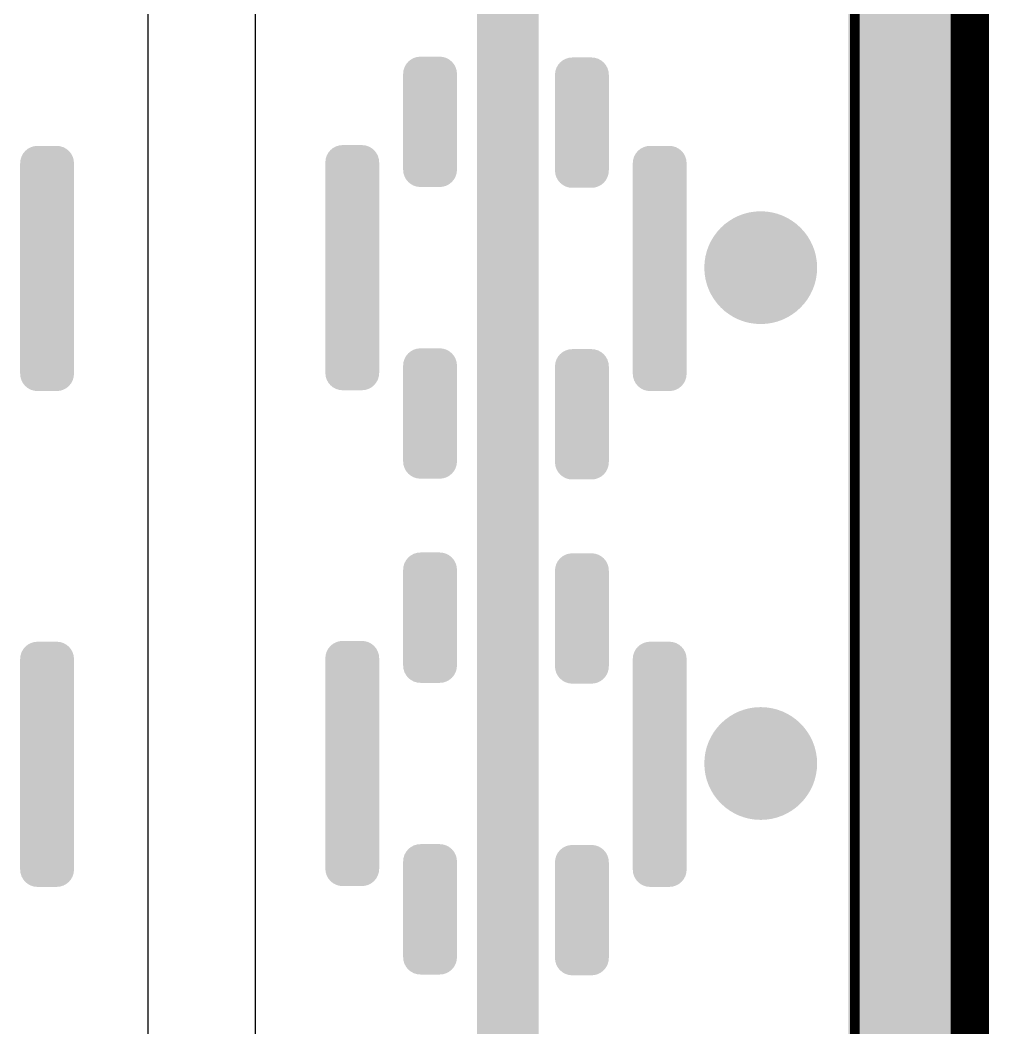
# Model space of a CAD drawing. Header units: inches. Extents: x -0.01 to 3.95, y -0.11 to 1.88.
# Drawn here: x 3.449 to 3.947, y 0.426 to 0.945 of the extents above; entities that cross this region are included whole.
import ezdxf

# ---------------------------------------------------------------- set-up
doc = ezdxf.new("R2010")
doc.units = ezdxf.units.IN
doc.header["$MEASUREMENT"] = 0
for name, color, linetype in [('Board Outline', 216, 'Continuous'), ('Bottom Layer', 5, 'Continuous'), ('Bottom Solder', 6, 'Continuous'), ('Top Layer', 1, 'Continuous'), ('Top Overlay', 2, 'Continuous'), ('Top Paste', 8, 'Continuous'), ('Top Solder', 216, 'Continuous'), ('Via Holes', 16, 'Continuous')]:
    doc.layers.add(name, color=color, linetype=linetype)

msp = doc.modelspace()

# ---------------------------------------------------------------- hatches: boundary and pattern name
at = {"layer": 'Bottom Layer'}
h = msp.add_hatch(color=5, dxfattribs=at)
edge = h.paths.add_edge_path()
edge.add_arc((3.82957, 0.81736), 0.025, 0, 360)
h = msp.add_hatch(color=5, dxfattribs=at)
edge = h.paths.add_edge_path()
edge.add_arc((3.82957, 0.56236), 0.025, 0, 360)
at = {"layer": 'Bottom Solder'}
h = msp.add_hatch(color=6, dxfattribs=at)
edge = h.paths.add_edge_path()
edge.add_arc((3.82957, 0.81736), 0.029, 0, 360)
h = msp.add_hatch(color=6, dxfattribs=at)
edge = h.paths.add_edge_path()
edge.add_arc((3.82957, 0.56236), 0.029, 0, 360)
at = {"layer": 'Top Layer'}
h = msp.add_hatch(color=1, dxfattribs=at)
edge = h.paths.add_edge_path()
edge.add_arc((3.69366, 1.70551), 0.00591, 90, 180)
edge.add_line((3.68776, 1.70551), (3.68776, 0.00472))
edge.add_arc((3.69366, 0.00472), 0.00591, 180, 270)
edge.add_line((3.69366, -0.00118), (3.70547, -0.00118))
edge.add_arc((3.70547, 0.00472), 0.00591, 270, 360)
edge.add_line((3.71138, 0.00472), (3.71138, 1.70551))
edge.add_arc((3.70547, 1.70551), 0.00591, 0, 90)
edge.add_line((3.70547, 1.71141), (3.69366, 1.71141))
h = msp.add_hatch(color=1, dxfattribs=at)
edge = h.paths.add_edge_path()
edge.add_arc((3.65465, 0.91697), 0.00492, 90, 180)
edge.add_line((3.64972, 0.91697), (3.64972, 0.86775))
edge.add_arc((3.65465, 0.86775), 0.00492, 180, 270)
edge.add_line((3.65465, 0.86283), (3.66449, 0.86283))
edge.add_arc((3.66449, 0.86775), 0.00492, 270, 360)
edge.add_line((3.66941, 0.86775), (3.66941, 0.91697))
edge.add_arc((3.66449, 0.91697), 0.00492, 0, 90)
edge.add_line((3.66449, 0.92189), (3.65465, 0.92189))
h = msp.add_hatch(color=1, dxfattribs=at)
edge = h.paths.add_edge_path()
edge.add_arc((3.74256, 0.86734), 0.00492, 270, 360)
edge.add_line((3.74748, 0.86734), (3.74748, 0.91655))
edge.add_arc((3.74256, 0.91655), 0.00492, 0, 90)
edge.add_line((3.74256, 0.92147), (3.73271, 0.92147))
edge.add_arc((3.73271, 0.91655), 0.00492, 90, 180)
edge.add_line((3.72779, 0.91655), (3.72779, 0.86734))
edge.add_arc((3.73271, 0.86734), 0.00492, 180, 270)
edge.add_line((3.73271, 0.86242), (3.74256, 0.86242))
h = msp.add_hatch(color=1, dxfattribs=at)
edge = h.paths.add_edge_path()
edge.add_arc((3.46759, 0.76281), 0.00492, 270, 360)
edge.add_line((3.47252, 0.76281), (3.47252, 0.87108))
edge.add_arc((3.46759, 0.87108), 0.00492, 0, 90)
edge.add_line((3.46759, 0.876), (3.45775, 0.876))
edge.add_arc((3.45775, 0.87108), 0.00492, 90, 180)
edge.add_line((3.45283, 0.87108), (3.45283, 0.76281))
edge.add_arc((3.45775, 0.76281), 0.00492, 180, 270)
edge.add_line((3.45775, 0.75789), (3.46759, 0.75789))
h = msp.add_hatch(color=1, dxfattribs=at)
edge = h.paths.add_edge_path()
edge.add_arc((3.61465, 0.87149), 0.00492, 90, 180)
edge.add_line((3.60972, 0.87149), (3.60972, 0.76323))
edge.add_arc((3.61465, 0.76323), 0.00492, 180, 270)
edge.add_line((3.61465, 0.7583), (3.62449, 0.7583))
edge.add_arc((3.62449, 0.76323), 0.00492, 270, 360)
edge.add_line((3.62941, 0.76323), (3.62941, 0.87149))
edge.add_arc((3.62449, 0.87149), 0.00492, 0, 90)
edge.add_line((3.62449, 0.87641), (3.61465, 0.87641))
h = msp.add_hatch(color=1, dxfattribs=at)
edge = h.paths.add_edge_path()
edge.add_arc((3.78256, 0.76281), 0.00492, 270, 360)
edge.add_line((3.78748, 0.76281), (3.78748, 0.87108))
edge.add_arc((3.78256, 0.87108), 0.00492, 0, 90)
edge.add_line((3.78256, 0.876), (3.77271, 0.876))
edge.add_arc((3.77271, 0.87108), 0.00492, 90, 180)
edge.add_line((3.76779, 0.87108), (3.76779, 0.76281))
edge.add_arc((3.77271, 0.76281), 0.00492, 180, 270)
edge.add_line((3.77271, 0.75789), (3.78256, 0.75789))
h = msp.add_hatch(color=1, dxfattribs=at)
edge = h.paths.add_edge_path()
edge.add_arc((3.82957, 0.81736), 0.025, 0, 360)
h = msp.add_hatch(color=1, dxfattribs=at)
edge = h.paths.add_edge_path()
edge.add_arc((3.65465, 0.76697), 0.00492, 90, 180)
edge.add_line((3.64972, 0.76697), (3.64972, 0.71775))
edge.add_arc((3.65465, 0.71775), 0.00492, 180, 270)
edge.add_line((3.65465, 0.71283), (3.66449, 0.71283))
edge.add_arc((3.66449, 0.71775), 0.00492, 270, 360)
edge.add_line((3.66941, 0.71775), (3.66941, 0.76697))
edge.add_arc((3.66449, 0.76697), 0.00492, 0, 90)
edge.add_line((3.66449, 0.77189), (3.65465, 0.77189))
h = msp.add_hatch(color=1, dxfattribs=at)
edge = h.paths.add_edge_path()
edge.add_arc((3.74256, 0.71734), 0.00492, 270, 360)
edge.add_line((3.74748, 0.71734), (3.74748, 0.76655))
edge.add_arc((3.74256, 0.76655), 0.00492, 0, 90)
edge.add_line((3.74256, 0.77147), (3.73271, 0.77147))
edge.add_arc((3.73271, 0.76655), 0.00492, 90, 180)
edge.add_line((3.72779, 0.76655), (3.72779, 0.71734))
edge.add_arc((3.73271, 0.71734), 0.00492, 180, 270)
edge.add_line((3.73271, 0.71242), (3.74256, 0.71242))
h = msp.add_hatch(color=1, dxfattribs=at)
edge = h.paths.add_edge_path()
edge.add_arc((3.65465, 0.66197), 0.00492, 90, 180)
edge.add_line((3.64972, 0.66197), (3.64972, 0.61275))
edge.add_arc((3.65465, 0.61275), 0.00492, 180, 270)
edge.add_line((3.65465, 0.60783), (3.66449, 0.60783))
edge.add_arc((3.66449, 0.61275), 0.00492, 270, 360)
edge.add_line((3.66941, 0.61275), (3.66941, 0.66197))
edge.add_arc((3.66449, 0.66197), 0.00492, 0, 90)
edge.add_line((3.66449, 0.66689), (3.65465, 0.66689))
h = msp.add_hatch(color=1, dxfattribs=at)
edge = h.paths.add_edge_path()
edge.add_arc((3.74256, 0.61234), 0.00492, 270, 360)
edge.add_line((3.74748, 0.61234), (3.74748, 0.66155))
edge.add_arc((3.74256, 0.66155), 0.00492, 0, 90)
edge.add_line((3.74256, 0.66647), (3.73271, 0.66647))
edge.add_arc((3.73271, 0.66155), 0.00492, 90, 180)
edge.add_line((3.72779, 0.66155), (3.72779, 0.61234))
edge.add_arc((3.73271, 0.61234), 0.00492, 180, 270)
edge.add_line((3.73271, 0.60742), (3.74256, 0.60742))
h = msp.add_hatch(color=1, dxfattribs=at)
edge = h.paths.add_edge_path()
edge.add_arc((3.46759, 0.50781), 0.00492, 270, 360)
edge.add_line((3.47252, 0.50781), (3.47252, 0.61608))
edge.add_arc((3.46759, 0.61608), 0.00492, 0, 90)
edge.add_line((3.46759, 0.621), (3.45775, 0.621))
edge.add_arc((3.45775, 0.61608), 0.00492, 90, 180)
edge.add_line((3.45283, 0.61608), (3.45283, 0.50781))
edge.add_arc((3.45775, 0.50781), 0.00492, 180, 270)
edge.add_line((3.45775, 0.50289), (3.46759, 0.50289))
h = msp.add_hatch(color=1, dxfattribs=at)
edge = h.paths.add_edge_path()
edge.add_arc((3.61465, 0.61649), 0.00492, 90, 180)
edge.add_line((3.60972, 0.61649), (3.60972, 0.50823))
edge.add_arc((3.61465, 0.50823), 0.00492, 180, 270)
edge.add_line((3.61465, 0.5033), (3.62449, 0.5033))
edge.add_arc((3.62449, 0.50823), 0.00492, 270, 360)
edge.add_line((3.62941, 0.50823), (3.62941, 0.61649))
edge.add_arc((3.62449, 0.61649), 0.00492, 0, 90)
edge.add_line((3.62449, 0.62141), (3.61465, 0.62141))
h = msp.add_hatch(color=1, dxfattribs=at)
edge = h.paths.add_edge_path()
edge.add_arc((3.78256, 0.50781), 0.00492, 270, 360)
edge.add_line((3.78748, 0.50781), (3.78748, 0.61608))
edge.add_arc((3.78256, 0.61608), 0.00492, 0, 90)
edge.add_line((3.78256, 0.621), (3.77271, 0.621))
edge.add_arc((3.77271, 0.61608), 0.00492, 90, 180)
edge.add_line((3.76779, 0.61608), (3.76779, 0.50781))
edge.add_arc((3.77271, 0.50781), 0.00492, 180, 270)
edge.add_line((3.77271, 0.50289), (3.78256, 0.50289))
h = msp.add_hatch(color=1, dxfattribs=at)
edge = h.paths.add_edge_path()
edge.add_arc((3.82957, 0.56236), 0.025, 0, 360)
h = msp.add_hatch(color=1, dxfattribs=at)
edge = h.paths.add_edge_path()
edge.add_arc((3.65465, 0.51197), 0.00492, 90, 180)
edge.add_line((3.64972, 0.51197), (3.64972, 0.46275))
edge.add_arc((3.65465, 0.46275), 0.00492, 180, 270)
edge.add_line((3.65465, 0.45783), (3.66449, 0.45783))
edge.add_arc((3.66449, 0.46275), 0.00492, 270, 360)
edge.add_line((3.66941, 0.46275), (3.66941, 0.51197))
edge.add_arc((3.66449, 0.51197), 0.00492, 0, 90)
edge.add_line((3.66449, 0.51689), (3.65465, 0.51689))
h = msp.add_hatch(color=1, dxfattribs=at)
edge = h.paths.add_edge_path()
edge.add_arc((3.74256, 0.46234), 0.00492, 270, 360)
edge.add_line((3.74748, 0.46234), (3.74748, 0.51155))
edge.add_arc((3.74256, 0.51155), 0.00492, 0, 90)
edge.add_line((3.74256, 0.51647), (3.73271, 0.51647))
edge.add_arc((3.73271, 0.51155), 0.00492, 90, 180)
edge.add_line((3.72779, 0.51155), (3.72779, 0.46234))
edge.add_arc((3.73271, 0.46234), 0.00492, 180, 270)
edge.add_line((3.73271, 0.45742), (3.74256, 0.45742))
at = {"layer": 'Top Paste'}
h = msp.add_hatch(color=8, dxfattribs=at)
edge = h.paths.add_edge_path()
edge.add_arc((3.69366, 1.70551), 0.00591, 90, 180)
edge.add_line((3.68776, 1.70551), (3.68776, 0.00472))
edge.add_arc((3.69366, 0.00472), 0.00591, 180, 270)
edge.add_line((3.69366, -0.00118), (3.70547, -0.00118))
edge.add_arc((3.70547, 0.00472), 0.00591, 270, 360)
edge.add_line((3.71138, 0.00472), (3.71138, 1.70551))
edge.add_arc((3.70547, 1.70551), 0.00591, 0, 90)
edge.add_line((3.70547, 1.71141), (3.69366, 1.71141))
h = msp.add_hatch(color=8, dxfattribs=at)
edge = h.paths.add_edge_path()
edge.add_arc((3.65465, 0.91697), 0.00492, 90, 180)
edge.add_line((3.64972, 0.91697), (3.64972, 0.86775))
edge.add_arc((3.65465, 0.86775), 0.00492, 180, 270)
edge.add_line((3.65465, 0.86283), (3.66449, 0.86283))
edge.add_arc((3.66449, 0.86775), 0.00492, 270, 360)
edge.add_line((3.66941, 0.86775), (3.66941, 0.91697))
edge.add_arc((3.66449, 0.91697), 0.00492, 0, 90)
edge.add_line((3.66449, 0.92189), (3.65465, 0.92189))
h = msp.add_hatch(color=8, dxfattribs=at)
edge = h.paths.add_edge_path()
edge.add_arc((3.74256, 0.86734), 0.00492, 270, 360)
edge.add_line((3.74748, 0.86734), (3.74748, 0.91655))
edge.add_arc((3.74256, 0.91655), 0.00492, 0, 90)
edge.add_line((3.74256, 0.92147), (3.73271, 0.92147))
edge.add_arc((3.73271, 0.91655), 0.00492, 90, 180)
edge.add_line((3.72779, 0.91655), (3.72779, 0.86734))
edge.add_arc((3.73271, 0.86734), 0.00492, 180, 270)
edge.add_line((3.73271, 0.86242), (3.74256, 0.86242))
h = msp.add_hatch(color=8, dxfattribs=at)
edge = h.paths.add_edge_path()
edge.add_arc((3.46759, 0.76281), 0.00492, 270, 360)
edge.add_line((3.47252, 0.76281), (3.47252, 0.87108))
edge.add_arc((3.46759, 0.87108), 0.00492, 0, 90)
edge.add_line((3.46759, 0.876), (3.45775, 0.876))
edge.add_arc((3.45775, 0.87108), 0.00492, 90, 180)
edge.add_line((3.45283, 0.87108), (3.45283, 0.76281))
edge.add_arc((3.45775, 0.76281), 0.00492, 180, 270)
edge.add_line((3.45775, 0.75789), (3.46759, 0.75789))
h = msp.add_hatch(color=8, dxfattribs=at)
edge = h.paths.add_edge_path()
edge.add_arc((3.61465, 0.87149), 0.00492, 90, 180)
edge.add_line((3.60972, 0.87149), (3.60972, 0.76323))
edge.add_arc((3.61465, 0.76323), 0.00492, 180, 270)
edge.add_line((3.61465, 0.7583), (3.62449, 0.7583))
edge.add_arc((3.62449, 0.76323), 0.00492, 270, 360)
edge.add_line((3.62941, 0.76323), (3.62941, 0.87149))
edge.add_arc((3.62449, 0.87149), 0.00492, 0, 90)
edge.add_line((3.62449, 0.87641), (3.61465, 0.87641))
h = msp.add_hatch(color=8, dxfattribs=at)
edge = h.paths.add_edge_path()
edge.add_arc((3.78256, 0.76281), 0.00492, 270, 360)
edge.add_line((3.78748, 0.76281), (3.78748, 0.87108))
edge.add_arc((3.78256, 0.87108), 0.00492, 0, 90)
edge.add_line((3.78256, 0.876), (3.77271, 0.876))
edge.add_arc((3.77271, 0.87108), 0.00492, 90, 180)
edge.add_line((3.76779, 0.87108), (3.76779, 0.76281))
edge.add_arc((3.77271, 0.76281), 0.00492, 180, 270)
edge.add_line((3.77271, 0.75789), (3.78256, 0.75789))
h = msp.add_hatch(color=8, dxfattribs=at)
edge = h.paths.add_edge_path()
edge.add_arc((3.65465, 0.76697), 0.00492, 90, 180)
edge.add_line((3.64972, 0.76697), (3.64972, 0.71775))
edge.add_arc((3.65465, 0.71775), 0.00492, 180, 270)
edge.add_line((3.65465, 0.71283), (3.66449, 0.71283))
edge.add_arc((3.66449, 0.71775), 0.00492, 270, 360)
edge.add_line((3.66941, 0.71775), (3.66941, 0.76697))
edge.add_arc((3.66449, 0.76697), 0.00492, 0, 90)
edge.add_line((3.66449, 0.77189), (3.65465, 0.77189))
h = msp.add_hatch(color=8, dxfattribs=at)
edge = h.paths.add_edge_path()
edge.add_arc((3.74256, 0.71734), 0.00492, 270, 360)
edge.add_line((3.74748, 0.71734), (3.74748, 0.76655))
edge.add_arc((3.74256, 0.76655), 0.00492, 0, 90)
edge.add_line((3.74256, 0.77147), (3.73271, 0.77147))
edge.add_arc((3.73271, 0.76655), 0.00492, 90, 180)
edge.add_line((3.72779, 0.76655), (3.72779, 0.71734))
edge.add_arc((3.73271, 0.71734), 0.00492, 180, 270)
edge.add_line((3.73271, 0.71242), (3.74256, 0.71242))
h = msp.add_hatch(color=8, dxfattribs=at)
edge = h.paths.add_edge_path()
edge.add_arc((3.65465, 0.66197), 0.00492, 90, 180)
edge.add_line((3.64972, 0.66197), (3.64972, 0.61275))
edge.add_arc((3.65465, 0.61275), 0.00492, 180, 270)
edge.add_line((3.65465, 0.60783), (3.66449, 0.60783))
edge.add_arc((3.66449, 0.61275), 0.00492, 270, 360)
edge.add_line((3.66941, 0.61275), (3.66941, 0.66197))
edge.add_arc((3.66449, 0.66197), 0.00492, 0, 90)
edge.add_line((3.66449, 0.66689), (3.65465, 0.66689))
h = msp.add_hatch(color=8, dxfattribs=at)
edge = h.paths.add_edge_path()
edge.add_arc((3.74256, 0.61234), 0.00492, 270, 360)
edge.add_line((3.74748, 0.61234), (3.74748, 0.66155))
edge.add_arc((3.74256, 0.66155), 0.00492, 0, 90)
edge.add_line((3.74256, 0.66647), (3.73271, 0.66647))
edge.add_arc((3.73271, 0.66155), 0.00492, 90, 180)
edge.add_line((3.72779, 0.66155), (3.72779, 0.61234))
edge.add_arc((3.73271, 0.61234), 0.00492, 180, 270)
edge.add_line((3.73271, 0.60742), (3.74256, 0.60742))
h = msp.add_hatch(color=8, dxfattribs=at)
edge = h.paths.add_edge_path()
edge.add_arc((3.46759, 0.50781), 0.00492, 270, 360)
edge.add_line((3.47252, 0.50781), (3.47252, 0.61608))
edge.add_arc((3.46759, 0.61608), 0.00492, 0, 90)
edge.add_line((3.46759, 0.621), (3.45775, 0.621))
edge.add_arc((3.45775, 0.61608), 0.00492, 90, 180)
edge.add_line((3.45283, 0.61608), (3.45283, 0.50781))
edge.add_arc((3.45775, 0.50781), 0.00492, 180, 270)
edge.add_line((3.45775, 0.50289), (3.46759, 0.50289))
h = msp.add_hatch(color=8, dxfattribs=at)
edge = h.paths.add_edge_path()
edge.add_arc((3.61465, 0.61649), 0.00492, 90, 180)
edge.add_line((3.60972, 0.61649), (3.60972, 0.50823))
edge.add_arc((3.61465, 0.50823), 0.00492, 180, 270)
edge.add_line((3.61465, 0.5033), (3.62449, 0.5033))
edge.add_arc((3.62449, 0.50823), 0.00492, 270, 360)
edge.add_line((3.62941, 0.50823), (3.62941, 0.61649))
edge.add_arc((3.62449, 0.61649), 0.00492, 0, 90)
edge.add_line((3.62449, 0.62141), (3.61465, 0.62141))
h = msp.add_hatch(color=8, dxfattribs=at)
edge = h.paths.add_edge_path()
edge.add_arc((3.78256, 0.50781), 0.00492, 270, 360)
edge.add_line((3.78748, 0.50781), (3.78748, 0.61608))
edge.add_arc((3.78256, 0.61608), 0.00492, 0, 90)
edge.add_line((3.78256, 0.621), (3.77271, 0.621))
edge.add_arc((3.77271, 0.61608), 0.00492, 90, 180)
edge.add_line((3.76779, 0.61608), (3.76779, 0.50781))
edge.add_arc((3.77271, 0.50781), 0.00492, 180, 270)
edge.add_line((3.77271, 0.50289), (3.78256, 0.50289))
h = msp.add_hatch(color=8, dxfattribs=at)
edge = h.paths.add_edge_path()
edge.add_arc((3.65465, 0.51197), 0.00492, 90, 180)
edge.add_line((3.64972, 0.51197), (3.64972, 0.46275))
edge.add_arc((3.65465, 0.46275), 0.00492, 180, 270)
edge.add_line((3.65465, 0.45783), (3.66449, 0.45783))
edge.add_arc((3.66449, 0.46275), 0.00492, 270, 360)
edge.add_line((3.66941, 0.46275), (3.66941, 0.51197))
edge.add_arc((3.66449, 0.51197), 0.00492, 0, 90)
edge.add_line((3.66449, 0.51689), (3.65465, 0.51689))
h = msp.add_hatch(color=8, dxfattribs=at)
edge = h.paths.add_edge_path()
edge.add_arc((3.74256, 0.46234), 0.00492, 270, 360)
edge.add_line((3.74748, 0.46234), (3.74748, 0.51155))
edge.add_arc((3.74256, 0.51155), 0.00492, 0, 90)
edge.add_line((3.74256, 0.51647), (3.73271, 0.51647))
edge.add_arc((3.73271, 0.51155), 0.00492, 90, 180)
edge.add_line((3.72779, 0.51155), (3.72779, 0.46234))
edge.add_arc((3.73271, 0.46234), 0.00492, 180, 270)
edge.add_line((3.73271, 0.45742), (3.74256, 0.45742))
at = {"layer": 'Top Solder'}
h = msp.add_hatch(color=216, dxfattribs=at)
edge = h.paths.add_edge_path()
edge.add_arc((3.69366, 1.70551), 0.00991, 90, 180)
edge.add_line((3.68376, 1.70551), (3.68376, 0.00472))
edge.add_arc((3.69366, 0.00472), 0.00991, 180, 270)
edge.add_line((3.69366, -0.00518), (3.70547, -0.00518))
edge.add_arc((3.70547, 0.00472), 0.00991, 270, 360)
edge.add_line((3.71538, 0.00472), (3.71538, 1.70551))
edge.add_arc((3.70547, 1.70551), 0.00991, 0, 90)
edge.add_line((3.70547, 1.71541), (3.69366, 1.71541))
msp.add_hatch(color=216, dxfattribs=at).paths.add_polyline_path([(3.93457, 1.71236), (3.87457, 1.71236), (3.87457, 0.06136), (3.93457, 0.06136)])
h = msp.add_hatch(color=216, dxfattribs=at)
edge = h.paths.add_edge_path()
edge.add_arc((3.65465, 0.91697), 0.00892, 90, 180)
edge.add_line((3.64572, 0.91697), (3.64572, 0.86775))
edge.add_arc((3.65465, 0.86775), 0.00892, 180, 270)
edge.add_line((3.65465, 0.85883), (3.66449, 0.85883))
edge.add_arc((3.66449, 0.86775), 0.00892, 270, 360)
edge.add_line((3.67341, 0.86775), (3.67341, 0.91697))
edge.add_arc((3.66449, 0.91697), 0.00892, 0, 90)
edge.add_line((3.66449, 0.92589), (3.65465, 0.92589))
h = msp.add_hatch(color=216, dxfattribs=at)
edge = h.paths.add_edge_path()
edge.add_arc((3.74256, 0.86734), 0.00892, 270, 360)
edge.add_line((3.75148, 0.86734), (3.75148, 0.91655))
edge.add_arc((3.74256, 0.91655), 0.00892, 0, 90)
edge.add_line((3.74256, 0.92547), (3.73271, 0.92547))
edge.add_arc((3.73271, 0.91655), 0.00892, 90, 180)
edge.add_line((3.72379, 0.91655), (3.72379, 0.86734))
edge.add_arc((3.73271, 0.86734), 0.00892, 180, 270)
edge.add_line((3.73271, 0.85842), (3.74256, 0.85842))
h = msp.add_hatch(color=216, dxfattribs=at)
edge = h.paths.add_edge_path()
edge.add_arc((3.46759, 0.76281), 0.00892, 270, 360)
edge.add_line((3.47652, 0.76281), (3.47652, 0.87108))
edge.add_arc((3.46759, 0.87108), 0.00892, 0, 90)
edge.add_line((3.46759, 0.88), (3.45775, 0.88))
edge.add_arc((3.45775, 0.87108), 0.00892, 90, 180)
edge.add_line((3.44883, 0.87108), (3.44883, 0.76281))
edge.add_arc((3.45775, 0.76281), 0.00892, 180, 270)
edge.add_line((3.45775, 0.75389), (3.46759, 0.75389))
h = msp.add_hatch(color=216, dxfattribs=at)
edge = h.paths.add_edge_path()
edge.add_arc((3.61465, 0.87149), 0.00892, 90, 180)
edge.add_line((3.60572, 0.87149), (3.60572, 0.76323))
edge.add_arc((3.61465, 0.76323), 0.00892, 180, 270)
edge.add_line((3.61465, 0.7543), (3.62449, 0.7543))
edge.add_arc((3.62449, 0.76323), 0.00892, 270, 360)
edge.add_line((3.63341, 0.76323), (3.63341, 0.87149))
edge.add_arc((3.62449, 0.87149), 0.00892, 0, 90)
edge.add_line((3.62449, 0.88041), (3.61465, 0.88041))
h = msp.add_hatch(color=216, dxfattribs=at)
edge = h.paths.add_edge_path()
edge.add_arc((3.78256, 0.76281), 0.00892, 270, 360)
edge.add_line((3.79148, 0.76281), (3.79148, 0.87108))
edge.add_arc((3.78256, 0.87108), 0.00892, 0, 90)
edge.add_line((3.78256, 0.88), (3.77271, 0.88))
edge.add_arc((3.77271, 0.87108), 0.00892, 90, 180)
edge.add_line((3.76379, 0.87108), (3.76379, 0.76281))
edge.add_arc((3.77271, 0.76281), 0.00892, 180, 270)
edge.add_line((3.77271, 0.75389), (3.78256, 0.75389))
h = msp.add_hatch(color=216, dxfattribs=at)
edge = h.paths.add_edge_path()
edge.add_arc((3.82957, 0.81736), 0.029, 0, 360)
h = msp.add_hatch(color=216, dxfattribs=at)
edge = h.paths.add_edge_path()
edge.add_arc((3.65465, 0.76697), 0.00892, 90, 180)
edge.add_line((3.64572, 0.76697), (3.64572, 0.71775))
edge.add_arc((3.65465, 0.71775), 0.00892, 180, 270)
edge.add_line((3.65465, 0.70883), (3.66449, 0.70883))
edge.add_arc((3.66449, 0.71775), 0.00892, 270, 360)
edge.add_line((3.67341, 0.71775), (3.67341, 0.76697))
edge.add_arc((3.66449, 0.76697), 0.00892, 0, 90)
edge.add_line((3.66449, 0.77589), (3.65465, 0.77589))
h = msp.add_hatch(color=216, dxfattribs=at)
edge = h.paths.add_edge_path()
edge.add_arc((3.74256, 0.71734), 0.00892, 270, 360)
edge.add_line((3.75148, 0.71734), (3.75148, 0.76655))
edge.add_arc((3.74256, 0.76655), 0.00892, 0, 90)
edge.add_line((3.74256, 0.77547), (3.73271, 0.77547))
edge.add_arc((3.73271, 0.76655), 0.00892, 90, 180)
edge.add_line((3.72379, 0.76655), (3.72379, 0.71734))
edge.add_arc((3.73271, 0.71734), 0.00892, 180, 270)
edge.add_line((3.73271, 0.70842), (3.74256, 0.70842))
h = msp.add_hatch(color=216, dxfattribs=at)
edge = h.paths.add_edge_path()
edge.add_arc((3.65465, 0.66197), 0.00892, 90, 180)
edge.add_line((3.64572, 0.66197), (3.64572, 0.61275))
edge.add_arc((3.65465, 0.61275), 0.00892, 180, 270)
edge.add_line((3.65465, 0.60383), (3.66449, 0.60383))
edge.add_arc((3.66449, 0.61275), 0.00892, 270, 360)
edge.add_line((3.67341, 0.61275), (3.67341, 0.66197))
edge.add_arc((3.66449, 0.66197), 0.00892, 0, 90)
edge.add_line((3.66449, 0.67089), (3.65465, 0.67089))
h = msp.add_hatch(color=216, dxfattribs=at)
edge = h.paths.add_edge_path()
edge.add_arc((3.74256, 0.61234), 0.00892, 270, 360)
edge.add_line((3.75148, 0.61234), (3.75148, 0.66155))
edge.add_arc((3.74256, 0.66155), 0.00892, 0, 90)
edge.add_line((3.74256, 0.67047), (3.73271, 0.67047))
edge.add_arc((3.73271, 0.66155), 0.00892, 90, 180)
edge.add_line((3.72379, 0.66155), (3.72379, 0.61234))
edge.add_arc((3.73271, 0.61234), 0.00892, 180, 270)
edge.add_line((3.73271, 0.60342), (3.74256, 0.60342))
h = msp.add_hatch(color=216, dxfattribs=at)
edge = h.paths.add_edge_path()
edge.add_arc((3.46759, 0.50781), 0.00892, 270, 360)
edge.add_line((3.47652, 0.50781), (3.47652, 0.61608))
edge.add_arc((3.46759, 0.61608), 0.00892, 0, 90)
edge.add_line((3.46759, 0.625), (3.45775, 0.625))
edge.add_arc((3.45775, 0.61608), 0.00892, 90, 180)
edge.add_line((3.44883, 0.61608), (3.44883, 0.50781))
edge.add_arc((3.45775, 0.50781), 0.00892, 180, 270)
edge.add_line((3.45775, 0.49889), (3.46759, 0.49889))
h = msp.add_hatch(color=216, dxfattribs=at)
edge = h.paths.add_edge_path()
edge.add_arc((3.61465, 0.61649), 0.00892, 90, 180)
edge.add_line((3.60572, 0.61649), (3.60572, 0.50823))
edge.add_arc((3.61465, 0.50823), 0.00892, 180, 270)
edge.add_line((3.61465, 0.4993), (3.62449, 0.4993))
edge.add_arc((3.62449, 0.50823), 0.00892, 270, 360)
edge.add_line((3.63341, 0.50823), (3.63341, 0.61649))
edge.add_arc((3.62449, 0.61649), 0.00892, 0, 90)
edge.add_line((3.62449, 0.62541), (3.61465, 0.62541))
h = msp.add_hatch(color=216, dxfattribs=at)
edge = h.paths.add_edge_path()
edge.add_arc((3.78256, 0.50781), 0.00892, 270, 360)
edge.add_line((3.79148, 0.50781), (3.79148, 0.61608))
edge.add_arc((3.78256, 0.61608), 0.00892, 0, 90)
edge.add_line((3.78256, 0.625), (3.77271, 0.625))
edge.add_arc((3.77271, 0.61608), 0.00892, 90, 180)
edge.add_line((3.76379, 0.61608), (3.76379, 0.50781))
edge.add_arc((3.77271, 0.50781), 0.00892, 180, 270)
edge.add_line((3.77271, 0.49889), (3.78256, 0.49889))
h = msp.add_hatch(color=216, dxfattribs=at)
edge = h.paths.add_edge_path()
edge.add_arc((3.82957, 0.56236), 0.029, 0, 360)
h = msp.add_hatch(color=216, dxfattribs=at)
edge = h.paths.add_edge_path()
edge.add_arc((3.65465, 0.51197), 0.00892, 90, 180)
edge.add_line((3.64572, 0.51197), (3.64572, 0.46275))
edge.add_arc((3.65465, 0.46275), 0.00892, 180, 270)
edge.add_line((3.65465, 0.45383), (3.66449, 0.45383))
edge.add_arc((3.66449, 0.46275), 0.00892, 270, 360)
edge.add_line((3.67341, 0.46275), (3.67341, 0.51197))
edge.add_arc((3.66449, 0.51197), 0.00892, 0, 90)
edge.add_line((3.66449, 0.52089), (3.65465, 0.52089))
h = msp.add_hatch(color=216, dxfattribs=at)
edge = h.paths.add_edge_path()
edge.add_arc((3.74256, 0.46234), 0.00892, 270, 360)
edge.add_line((3.75148, 0.46234), (3.75148, 0.51155))
edge.add_arc((3.74256, 0.51155), 0.00892, 0, 90)
edge.add_line((3.74256, 0.52047), (3.73271, 0.52047))
edge.add_arc((3.73271, 0.51155), 0.00892, 90, 180)
edge.add_line((3.72379, 0.51155), (3.72379, 0.46234))
edge.add_arc((3.73271, 0.46234), 0.00892, 180, 270)
edge.add_line((3.73271, 0.45342), (3.74256, 0.45342))
at = {"layer": 'Via Holes'}
h = msp.add_hatch(color=7, dxfattribs=at)
edge = h.paths.add_edge_path()
edge.add_arc((3.82957, 0.81736), 0.014, 0, 360)
h = msp.add_hatch(color=7, dxfattribs=at)
edge = h.paths.add_edge_path()
edge.add_arc((3.82957, 0.56236), 0.014, 0, 360)

# ---------------------------------------------------------------- linework, layer by layer
at = {"layer": 'Board Outline'}
msp.add_lwpolyline([(3.93701, 0, 0.01969, 0.01969, 0), (3.93701, 1.77322, 0.01969, 0.01969, 0)], format="xyseb", dxfattribs=at)
at = {"layer": 'Top Layer'}
for p, q in [((3.56961, 1.78736), (3.56961, -0.00264)), ((3.94, 1.77236), (3.94, 0.00153)), ((3.51461, -0.00264), (3.51461, 1.75)), ((3.87795, 0.06086), (3.87795, 1.70736))]:
    msp.add_line(p, q, dxfattribs=at)
at = {"layer": 'Top Overlay'}
msp.add_lwpolyline([(3.87795, 0.06086, 0.005, 0.005, 0), (3.87795, 1.71236, 0.005, 0.005, 0)], format="xyseb", dxfattribs=at)
at = {"layer": 'Top Solder'}
for p, q in [((3.94, 1.77236), (3.94, 0.00153)), ((3.87795, 0.06086), (3.87795, 1.70736))]:
    msp.add_line(p, q, dxfattribs=at)

doc.saveas('drawing.dxf')
